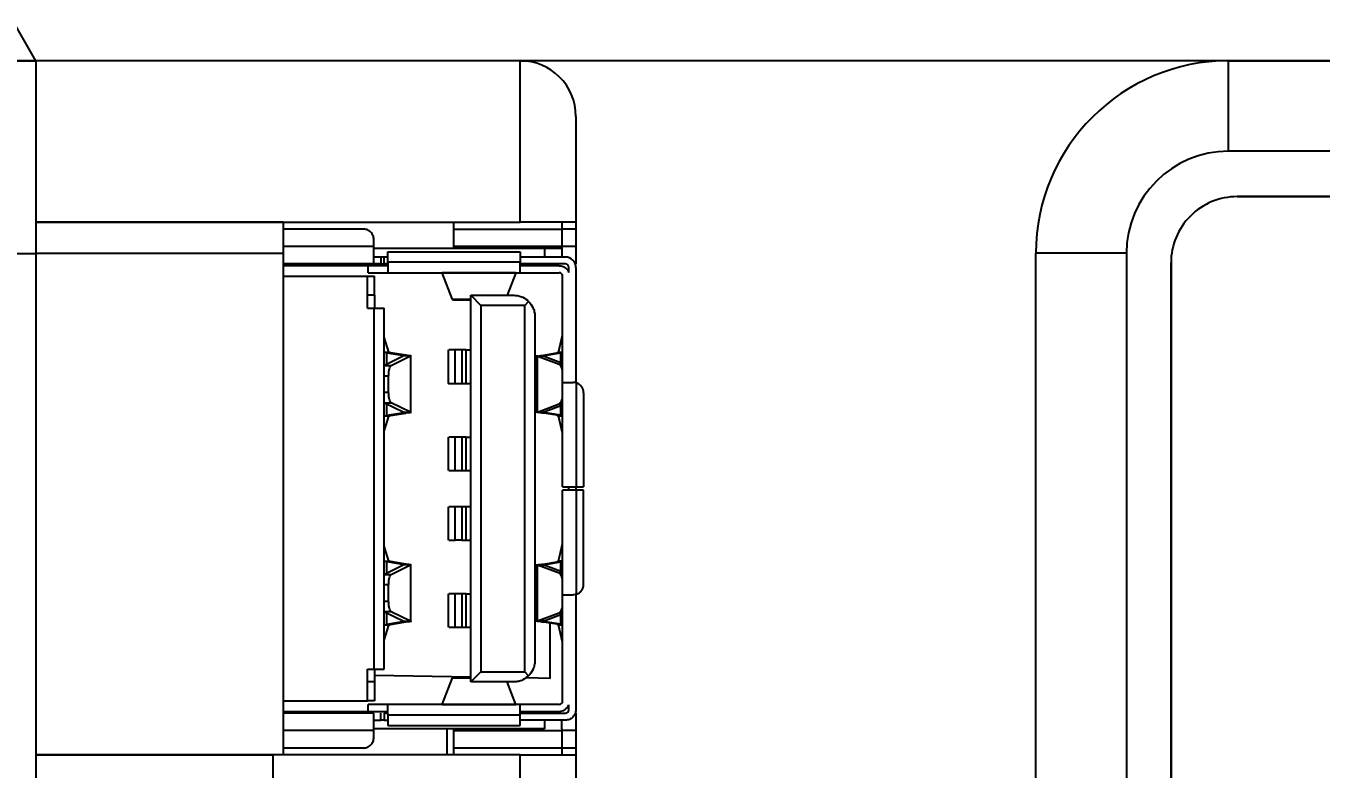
# Model space of a CAD drawing. Header units: millimetres. Extents: x 392 to 586, y 927 to 1144.
# Drawn here: x 423.39 to 460.57, y 1109.05 to 1130.39 of the extents above; entities that cross this region are included whole.
import ezdxf

# ---------------------------------------------------------------- set-up
doc = ezdxf.new("R2010")
doc.units = ezdxf.units.MM
doc.header["$PDSIZE"] = -1
doc.dimstyles.new('ISO-25', dxfattribs={"dimtxt": 2.5, "dimasz": 2.5, "dimexe": 1.25, "dimexo": 0.625, "dimtad": 1, "dimtxsty": 'Standard', "dimcen": 2.5, "dimadec": 0, "dimazin": 0, "dimtfac": 1, "dimtmove": 0, "dimatfit": 3, "dimfxl": 1, "dimarcsym": 0})

# ---------------------------------------------------------------- blocks, each defined once
blk = doc.blocks.new('*D2')
at = {"color": 0, "lineweight": -2}
for p, q in [((468.907, 1129.394), (396.89, 1129.394)), ((398.89, 1125.314), (398.89, 1061.222)), ((398.89, 989.999), (398.89, 1054.091)), ((468.907, 985.919), (396.89, 985.919))]:
    blk.add_line(p, q, dxfattribs=at)
at = {"color": 0}
for points in [[(399.57, 1125.314), (398.21, 1125.314), (398.89, 1129.394)], [(398.21, 989.999), (399.57, 989.999), (398.89, 985.919)]]:
    blk.add_solid(points, dxfattribs=at)
at = {"layer": 'Defpoints', "color": 0}
for p in [(468.907, 1129.394), (398.89, 985.919), (468.907, 985.919)]:
    blk.add_point(p, dxfattribs=at)
at = {"color": 0, "insert": (398.89, 1057.657), "char_height": 3.5, "attachment_point": 5}
blk.add_mtext('143,47', dxfattribs=at)

msp = doc.modelspace()

# ---------------------------------------------------------------- linework, layer by layer
at = {"color": 7, "linetype": 'Continuous', "lineweight": 25}
for p, q in [((423.674, 1129.394), (423.097, 1130.394)), ((415.074, 1129.394), (423.674, 1129.394)), ((423.674, 1129.394), (423.674, 1124.757)), ((437.574, 1129.394), (423.674, 1129.394)), ((423.674, 1129.394), (423.674, 1123.855)), ((437.574, 1124.757), (437.574, 1129.394)), ((437.574, 1129.394), (437.724, 1129.394)), ((437.724, 1129.387), (437.724, 1129.394)), ((457.913, 1126.794), (457.913, 1129.394)), ((457.913, 1129.394), (538.613, 1129.394)), ((457.913, 1129.394), (460.285, 1129.394)), ((439.174, 1127.794), (439.174, 1124.757)), ((538.613, 1126.794), (457.913, 1126.794)), ((458.158, 1125.491), (538.368, 1125.493)), ((423.674, 1124.757), (437.574, 1124.757)), ((430.774, 1124.757), (423.674, 1124.757)), ((423.674, 1124.757), (423.674, 1123.855)), ((430.774, 1124.757), (430.774, 1123.855)), ((435.674, 1124.557), (435.674, 1124.757)), ((438.774, 1124.757), (438.774, 1124.557)), ((439.174, 1124.857), (439.174, 1124.857)), ((439.174, 1124.757), (439.174, 1124.557)), ((433.074, 1124.557), (430.774, 1124.557)), ((435.674, 1124.057), (435.674, 1124.557)), ((435.674, 1124.557), (438.774, 1124.557)), ((438.774, 1124.557), (438.774, 1124.057)), ((439.174, 1124.557), (438.774, 1124.557)), ((439.174, 1124.557), (439.174, 1124.057)), ((433.374, 1124.057), (433.374, 1124.257)), ((433.374, 1123.557), (433.374, 1124.057)), ((433.374, 1124.007), (438.274, 1124.007)), ((438.774, 1124.057), (435.674, 1124.057)), ((435.674, 1124.007), (435.674, 1124.057)), ((438.274, 1124.007), (438.274, 1123.757)), ((438.274, 1124.007), (438.774, 1124.007)), ((438.774, 1124.057), (438.774, 1124.007)), ((439.174, 1124.057), (438.774, 1124.057)), ((438.774, 1124.007), (438.774, 1123.757)), ((439.174, 1124.057), (439.174, 1123.557)), ((415.074, 1123.855), (423.674, 1123.855)), ((423.674, 1123.855), (423.674, 1068.537)), ((430.774, 1123.855), (423.674, 1123.855)), ((423.674, 1123.855), (423.674, 1109.457)), ((430.774, 1123.855), (430.774, 1109.457)), ((433.574, 1123.757), (433.374, 1123.757)), ((433.574, 1123.757), (433.574, 1123.557)), ((433.674, 1123.757), (433.574, 1123.757)), ((433.674, 1123.557), (433.674, 1123.757)), ((433.774, 1123.757), (433.674, 1123.757)), ((433.774, 1123.607), (433.774, 1123.907)), ((433.774, 1123.907), (437.574, 1123.907)), ((437.574, 1123.907), (437.574, 1123.607)), ((438.874, 1123.757), (437.574, 1123.757)), ((452.377, 1106.193), (452.376, 1123.864)), ((454.976, 1123.864), (452.376, 1123.864)), ((454.976, 1123.864), (454.977, 1106.193)), ((433.374, 1123.557), (430.774, 1123.557)), ((432.974, 1123.553), (430.774, 1123.553)), ((433.194, 1123.507), (430.774, 1123.507)), ((432.974, 1123.557), (432.974, 1123.553)), ((432.974, 1123.507), (432.974, 1123.553)), ((433.214, 1123.507), (433.194, 1123.507)), ((433.214, 1123.307), (433.214, 1123.507)), ((433.774, 1123.507), (433.214, 1123.507)), ((433.214, 1123.307), (433.774, 1123.307)), ((433.574, 1123.557), (433.374, 1123.557)), ((433.574, 1123.557), (433.674, 1123.557)), ((433.776, 1123.557), (433.674, 1123.557)), ((437.574, 1123.607), (433.774, 1123.607)), ((433.774, 1123.307), (437.574, 1123.307)), ((435.337, 1123.305), (435.336, 1123.307)), ((437.451, 1123.305), (435.337, 1123.305)), ((435.632, 1122.536), (435.337, 1123.305)), ((437.451, 1123.305), (437.202, 1122.657)), ((437.452, 1123.307), (437.451, 1123.305)), ((438.874, 1123.557), (437.574, 1123.557)), ((438.694, 1123.507), (437.574, 1123.507)), ((437.574, 1123.307), (438.694, 1123.307)), ((438.974, 1123.314), (438.974, 1123.457)), ((439.157, 1123.557), (439.174, 1123.557)), ((439.174, 1123.457), (439.174, 1120.144)), ((456.261, 1042.67), (456.258, 1123.59)), ((433.194, 1122.292), (433.194, 1123.207)), ((433.194, 1123.207), (433.394, 1123.207)), ((433.394, 1122.657), (433.394, 1123.207)), ((438.794, 1120.157), (438.794, 1123.207)), ((433.394, 1122.657), (433.194, 1122.657)), ((433.394, 1122.657), (433.394, 1122.292)), ((435.63, 1122.532), (436.154, 1122.532)), ((436.154, 1122.536), (435.632, 1122.536)), ((436.154, 1122.657), (436.443, 1122.368)), ((436.154, 1122.657), (437.394, 1122.657)), ((436.154, 1111.557), (436.154, 1122.657)), ((433.194, 1122.292), (433.374, 1122.292)), ((433.374, 1122.292), (433.374, 1111.922)), ((433.674, 1111.922), (433.674, 1122.292)), ((437.705, 1122.368), (436.443, 1122.368)), ((436.443, 1122.368), (436.443, 1111.845)), ((437.705, 1122.368), (437.818, 1122.481)), ((437.705, 1111.845), (437.705, 1122.368)), ((437.994, 1122.057), (437.994, 1112.157)), ((433.808, 1121.026), (433.674, 1121.456)), ((438.67, 1121.018), (438.794, 1121.516)), ((433.674, 1121.026), (433.808, 1121.026)), ((435.508, 1121.087), (435.508, 1120.127)), ((435.71, 1120.129), (435.71, 1121.087)), ((435.895, 1121.087), (435.71, 1121.087)), ((435.895, 1121.087), (435.895, 1120.129)), ((436.028, 1121.087), (435.895, 1121.087)), ((436.028, 1120.129), (436.028, 1121.087)), ((436.028, 1121.087), (436.154, 1121.087)), ((438.69, 1121.018), (438.67, 1121.018)), ((438.794, 1121.018), (438.69, 1121.018)), ((433.751, 1121.01), (433.674, 1121.015)), ((434.232, 1120.915), (433.681, 1120.643)), ((433.751, 1121.01), (434.188, 1120.937)), ((433.855, 1121.01), (433.751, 1121.01)), ((434.292, 1120.937), (433.855, 1121.01)), ((433.873, 1120.643), (434.423, 1120.915)), ((434.253, 1120.926), (434.188, 1120.937)), ((434.188, 1120.937), (434.198, 1120.937)), ((434.198, 1120.937), (434.292, 1120.937)), ((434.253, 1120.926), (434.232, 1120.915)), ((434.251, 1120.915), (434.232, 1120.915)), ((434.423, 1120.915), (434.251, 1120.915)), ((434.423, 1120.915), (434.423, 1119.298)), ((434.436, 1119.275), (434.436, 1120.941)), ((438.052, 1120.934), (438.052, 1119.282)), ((438.074, 1119.306), (438.074, 1120.889)), ((438.132, 1120.885), (438.074, 1120.889)), ((438.132, 1120.885), (438.228, 1120.919)), ((438.691, 1120.675), (438.132, 1120.885)), ((438.193, 1120.93), (438.623, 1121.002)), ((438.228, 1120.919), (438.729, 1121.002)), ((438.228, 1120.919), (438.299, 1120.921)), ((438.259, 1120.907), (438.252, 1120.912)), ((438.259, 1120.907), (438.794, 1120.706)), ((438.623, 1121.002), (438.634, 1121.002)), ((438.634, 1121.002), (438.729, 1121.002)), ((433.674, 1120.346), (433.799, 1120.346)), ((433.681, 1120.643), (433.873, 1120.643)), ((433.799, 1119.867), (433.799, 1120.346)), ((435.577, 1120.127), (435.588, 1120.129)), ((435.577, 1120.127), (435.903, 1120.127)), ((435.588, 1120.129), (435.71, 1120.129)), ((435.71, 1120.129), (435.895, 1120.129)), ((435.895, 1120.129), (436.028, 1120.129)), ((435.903, 1120.127), (435.919, 1120.129)), ((436.028, 1120.129), (436.154, 1120.129)), ((436.088, 1120.127), (436.154, 1120.127)), ((438.794, 1117.157), (438.794, 1120.157)), ((438.794, 1120.157), (439.094, 1120.157)), ((439.194, 1117.157), (439.194, 1120.139)), ((433.799, 1119.867), (433.674, 1119.867)), ((433.681, 1119.57), (433.873, 1119.57)), ((433.681, 1119.57), (434.232, 1119.298)), ((434.423, 1119.298), (433.873, 1119.57)), ((438.074, 1119.306), (438.691, 1119.538)), ((439.394, 1119.857), (439.394, 1117.157)), ((433.674, 1119.198), (433.751, 1119.204)), ((433.808, 1119.187), (433.674, 1119.187)), ((433.674, 1118.757), (433.808, 1119.187)), ((434.188, 1119.276), (433.751, 1119.204)), ((433.751, 1119.204), (433.855, 1119.204)), ((433.855, 1119.204), (434.292, 1119.276)), ((434.198, 1119.276), (434.188, 1119.276)), ((434.292, 1119.276), (434.198, 1119.276)), ((434.232, 1119.298), (434.251, 1119.298)), ((434.251, 1119.298), (434.423, 1119.298)), ((438.259, 1119.306), (438.074, 1119.306)), ((438.193, 1119.283), (438.288, 1119.283)), ((438.623, 1119.212), (438.193, 1119.283)), ((438.252, 1119.3), (438.259, 1119.306)), ((438.794, 1119.507), (438.259, 1119.306)), ((438.288, 1119.283), (438.299, 1119.283)), ((438.729, 1119.212), (438.299, 1119.283)), ((438.623, 1119.212), (438.729, 1119.212)), ((438.67, 1119.195), (438.794, 1119.195)), ((438.794, 1118.698), (438.67, 1119.195)), ((435.508, 1118.587), (435.508, 1117.627)), ((435.71, 1117.627), (435.71, 1118.587)), ((435.895, 1118.587), (435.71, 1118.587)), ((435.895, 1118.587), (435.895, 1117.627)), ((436.028, 1118.587), (435.895, 1118.587)), ((436.028, 1117.627), (436.028, 1118.587)), ((436.028, 1118.587), (436.154, 1118.587)), ((435.71, 1117.627), (435.895, 1117.627)), ((435.895, 1117.627), (436.028, 1117.627)), ((436.028, 1117.627), (436.154, 1117.627)), ((438.794, 1117.157), (439.194, 1117.157)), ((438.794, 1114.057), (438.794, 1117.057)), ((439.194, 1117.057), (438.794, 1117.057)), ((438.974, 1117.057), (438.974, 1117.157)), ((439.174, 1117.157), (439.174, 1117.057)), ((439.194, 1117.157), (439.394, 1117.157)), ((439.194, 1114.074), (439.194, 1117.057)), ((439.394, 1117.057), (439.194, 1117.057)), ((439.394, 1114.357), (439.394, 1117.057)), ((435.508, 1116.587), (435.508, 1115.627)), ((435.71, 1115.627), (435.71, 1116.587)), ((435.895, 1116.587), (435.71, 1116.587)), ((435.895, 1116.587), (435.895, 1115.627)), ((436.028, 1116.587), (435.895, 1116.587)), ((436.154, 1116.587), (436.028, 1116.587)), ((436.028, 1115.627), (436.028, 1116.587)), ((433.808, 1115.026), (433.674, 1115.456)), ((435.895, 1115.627), (435.71, 1115.627)), ((435.895, 1115.627), (436.028, 1115.627)), ((436.028, 1115.627), (436.154, 1115.627)), ((438.67, 1115.018), (438.794, 1115.516)), ((433.674, 1115.026), (433.808, 1115.026)), ((433.751, 1115.01), (433.674, 1115.015)), ((434.232, 1114.915), (433.681, 1114.643)), ((433.751, 1115.01), (434.188, 1114.937)), ((433.855, 1115.01), (433.751, 1115.01)), ((434.292, 1114.937), (433.855, 1115.01)), ((433.873, 1114.643), (434.423, 1114.915)), ((434.188, 1114.937), (434.198, 1114.937)), ((434.198, 1114.937), (434.292, 1114.937)), ((434.251, 1114.915), (434.232, 1114.915)), ((434.423, 1114.915), (434.251, 1114.915)), ((434.423, 1114.915), (434.423, 1113.298)), ((434.436, 1113.275), (434.436, 1114.939)), ((438.052, 1114.932), (438.052, 1113.282)), ((438.074, 1113.306), (438.074, 1114.907)), ((438.691, 1114.675), (438.074, 1114.907)), ((438.074, 1114.907), (438.259, 1114.907)), ((438.193, 1114.93), (438.623, 1115.002)), ((438.299, 1114.93), (438.193, 1114.93)), ((438.794, 1114.706), (438.259, 1114.907)), ((438.299, 1114.93), (438.729, 1115.002)), ((438.729, 1115.002), (438.623, 1115.002)), ((438.794, 1115.018), (438.67, 1115.018)), ((433.799, 1114.346), (433.674, 1114.346)), ((433.681, 1114.643), (433.873, 1114.643)), ((433.799, 1113.867), (433.799, 1114.346)), ((435.508, 1114.087), (435.508, 1113.127)), ((435.71, 1113.127), (435.71, 1114.087)), ((435.895, 1114.087), (435.71, 1114.087)), ((435.895, 1114.087), (435.895, 1113.127)), ((436.028, 1114.087), (435.895, 1114.087)), ((436.028, 1114.087), (436.154, 1114.087)), ((436.028, 1113.127), (436.028, 1114.087)), ((438.794, 1114.057), (439.094, 1114.057)), ((438.794, 1111.007), (438.794, 1114.057)), ((439.174, 1114.07), (439.174, 1110.757)), ((433.799, 1113.867), (433.674, 1113.867)), ((433.873, 1113.57), (433.681, 1113.57)), ((433.681, 1113.57), (434.232, 1113.298)), ((434.188, 1113.276), (433.751, 1113.204)), ((433.855, 1113.204), (434.292, 1113.276)), ((434.423, 1113.298), (433.873, 1113.57)), ((434.198, 1113.276), (434.188, 1113.276)), ((434.292, 1113.276), (434.198, 1113.276)), ((434.232, 1113.298), (434.251, 1113.298)), ((434.251, 1113.298), (434.423, 1113.298)), ((438.074, 1113.306), (438.691, 1113.538)), ((438.259, 1113.306), (438.074, 1113.306)), ((438.193, 1113.283), (438.299, 1113.283)), ((438.623, 1113.212), (438.193, 1113.283)), ((438.259, 1113.306), (438.794, 1113.507)), ((438.729, 1113.212), (438.299, 1113.283)), ((438.434, 1111.657), (438.434, 1113.243)), ((438.623, 1113.212), (438.729, 1113.212)), ((433.674, 1113.198), (433.751, 1113.204)), ((433.808, 1113.187), (433.674, 1113.187)), ((433.674, 1112.757), (433.808, 1113.187)), ((433.751, 1113.204), (433.855, 1113.204)), ((435.71, 1113.127), (435.895, 1113.127)), ((435.895, 1113.127), (436.028, 1113.127)), ((436.028, 1113.127), (436.154, 1113.127)), ((438.67, 1113.195), (438.794, 1113.195)), ((438.793, 1112.701), (438.67, 1113.195)), ((433.194, 1111.922), (433.374, 1111.922)), ((433.194, 1111.007), (433.194, 1111.922)), ((433.394, 1111.922), (433.394, 1111.557)), ((433.394, 1111.747), (436.154, 1111.697)), ((436.443, 1111.845), (436.154, 1111.557)), ((436.443, 1111.845), (437.705, 1111.845)), ((437.818, 1111.732), (437.705, 1111.845)), ((433.394, 1111.557), (433.194, 1111.557)), ((433.394, 1111.557), (433.394, 1111.007)), ((435.337, 1110.908), (435.632, 1111.677)), ((436.154, 1111.681), (435.63, 1111.681)), ((435.632, 1111.677), (436.154, 1111.677)), ((437.394, 1111.557), (436.154, 1111.557)), ((437.451, 1110.908), (437.202, 1111.557)), ((438.434, 1111.657), (437.744, 1111.669)), ((433.394, 1111.007), (433.194, 1111.007)), ((430.774, 1110.707), (433.194, 1110.707)), ((433.374, 1110.657), (430.774, 1110.657)), ((433.194, 1110.707), (433.214, 1110.707)), ((433.214, 1110.707), (433.214, 1110.907)), ((433.774, 1110.907), (433.214, 1110.907)), ((433.214, 1110.707), (433.774, 1110.707)), ((433.574, 1110.457), (433.574, 1110.657)), ((433.674, 1110.657), (433.674, 1110.457)), ((433.776, 1110.657), (433.674, 1110.657)), ((437.574, 1110.907), (433.774, 1110.907)), ((435.336, 1110.907), (435.337, 1110.908)), ((435.337, 1110.908), (437.451, 1110.908)), ((437.451, 1110.908), (437.452, 1110.907)), ((438.694, 1110.907), (437.574, 1110.907)), ((437.574, 1110.707), (438.694, 1110.707)), ((437.574, 1110.657), (438.874, 1110.657)), ((437.853, 1110.707), (437.853, 1110.657)), ((438.974, 1110.757), (438.974, 1110.899)), ((439.174, 1110.657), (439.174, 1110.157)), ((433.374, 1110.457), (433.574, 1110.457)), ((433.674, 1110.457), (433.574, 1110.457)), ((433.674, 1110.457), (433.774, 1110.457)), ((433.774, 1110.607), (437.574, 1110.607)), ((433.774, 1110.607), (433.774, 1110.307)), ((433.774, 1110.307), (437.574, 1110.307)), ((437.574, 1110.307), (437.574, 1110.607)), ((438.874, 1110.457), (437.574, 1110.457)), ((438.274, 1110.457), (438.274, 1110.207)), ((438.774, 1110.207), (438.774, 1110.457)), ((438.274, 1110.207), (433.374, 1110.207)), ((433.374, 1109.957), (433.374, 1110.157)), ((435.474, 1109.457), (435.474, 1110.207)), ((435.674, 1110.157), (435.674, 1110.207)), ((435.674, 1109.657), (435.674, 1110.157)), ((435.674, 1110.157), (438.774, 1110.157)), ((438.774, 1110.207), (438.774, 1110.157)), ((438.774, 1110.157), (438.774, 1109.657)), ((439.174, 1110.157), (438.774, 1110.157)), ((439.174, 1110.157), (439.174, 1109.657)), ((433.074, 1109.657), (430.774, 1109.657)), ((438.774, 1109.657), (435.674, 1109.657)), ((435.674, 1109.457), (435.674, 1109.657)), ((438.774, 1109.657), (438.774, 1109.457)), ((439.174, 1109.657), (438.774, 1109.657)), ((439.174, 1109.657), (439.174, 1109.457)), ((423.674, 1109.457), (423.674, 1106.757)), ((423.674, 1109.457), (430.474, 1109.457)), ((430.774, 1109.457), (423.674, 1109.457)), ((430.474, 1109.457), (430.474, 1106.757)), ((437.574, 1109.457), (430.474, 1109.457)), ((437.574, 1106.757), (437.574, 1109.457)), ((437.574, 1109.457), (439.174, 1109.457)), ((439.174, 1109.457), (439.174, 1106.757))]:
    msp.add_line(p, q, dxfattribs=at)
at = {"color": 7, "linetype": 'Continuous'}
for p, q in [((538.368, 1125.493), (458.158, 1125.491)), ((456.258, 1123.59), (456.261, 1042.67))]:
    msp.add_line(p, q, dxfattribs=at)
at = {"color": 8, "linetype": 'Continuous', "lineweight": 25}
for p, q in [((433.374, 1124.057), (430.774, 1124.057)), ((430.774, 1123.207), (433.194, 1123.207)), ((433.751, 1120.677), (433.751, 1121.01)), ((438.794, 1120.675), (438.691, 1120.675)), ((438.729, 1121.002), (438.729, 1120.73)), ((433.751, 1119.204), (433.751, 1119.536)), ((438.691, 1119.538), (438.794, 1119.538)), ((434.188, 1119.276), (434.188, 1119.319)), ((438.299, 1119.283), (438.299, 1119.321)), ((438.729, 1119.483), (438.729, 1119.212)), ((433.751, 1114.677), (433.751, 1115.01)), ((434.188, 1114.894), (434.188, 1114.937)), ((438.299, 1114.892), (438.299, 1114.93)), ((438.729, 1115.002), (438.729, 1114.73)), ((438.794, 1114.675), (438.691, 1114.675)), ((433.751, 1113.204), (433.751, 1113.536)), ((434.188, 1113.276), (434.188, 1113.319)), ((438.299, 1113.283), (438.299, 1113.321)), ((438.691, 1113.538), (438.794, 1113.538)), ((438.729, 1113.483), (438.729, 1113.212)), ((430.774, 1111.007), (433.194, 1111.007)), ((433.374, 1110.157), (430.774, 1110.157))]:
    msp.add_line(p, q, dxfattribs=at)
at = {"color": 7, "linetype": 'Continuous', "lineweight": 25}
for centre, radius, start, end in [((437.574, 1127.794), 1.6, 0, 90), ((457.913, 1123.857), 5.537, 90, 179.928), ((457.913, 1123.857), 2.937, 90, 179.8606), ((458.158, 1123.591), 1.9, 90.002, 180.002), ((438.874, 1123.457), 0.3, 0, 90), ((438.694, 1123.207), 0.1, 0, 90), ((438.874, 1123.457), 0.1, 0, 90), ((439.094, 1119.857), 0.3, 0, 70.5288), ((438.694, 1111.007), 0.1, 270, 0), ((438.694, 1111.007), 0.3, 270, 338.9605), ((438.874, 1110.757), 0.1, 270, 0)]:
    msp.add_arc(centre, radius, start, end, dxfattribs=at)
at = {"color": 7, "linetype": 'Continuous'}
msp.add_arc((458.158, 1123.591), 1.9, 90.002, 180.002, dxfattribs=at)
at = {"color": 7, "linetype": 'Continuous', "lineweight": 25}
for points, knots in [([(439.174, 1124.757), (439.156, 1124.757), (439.12, 1124.757), (438.836, 1124.757), (438.419, 1124.757), (437.972, 1124.757), (437.683, 1124.757), (437.574, 1124.757)], [0, 0, 0, 0, 0.22041, 0.440972, 0.657793, 0.870799, 1, 1, 1, 1]), ([(437.394, 1122.657), (437.416, 1122.656), (437.459, 1122.655), (437.549, 1122.639), (437.693, 1122.589), (437.768, 1122.524), (437.818, 1122.481)], [0, 0, 0, 0, 0.111612, 0.228065, 0.487389, 1, 1, 1, 1]), ([(437.818, 1122.481), (437.862, 1122.431), (437.927, 1122.355), (437.977, 1122.212), (437.992, 1122.122), (437.993, 1122.078), (437.994, 1122.057)], [0, 0, 0, 0, 0.51261, 0.771918, 0.888375, 1, 1, 1, 1]), ([(435.71, 1121.087), (435.64, 1121.087), (435.522, 1121.087), (435.523, 1121.087), (435.524, 1121.087)], [0, 0, 0, 0, 0.597726, 1, 1, 1, 1]), ([(438.074, 1120.889), (438.064, 1120.89), (438.044, 1120.893), (438.06, 1120.902), (438.098, 1120.912), (438.142, 1120.922), (438.175, 1120.927), (438.193, 1120.93)], [0, 0, 0, 0, 0.240768, 0.49885, 0.708729, 0.844269, 1, 1, 1, 1]), ([(438.252, 1120.912), (438.253, 1120.913), (438.253, 1120.915), (438.263, 1120.918), (438.278, 1120.92), (438.292, 1120.92), (438.299, 1120.921)], [0, 0, 0, 0, 0.259682, 0.501193, 0.742075, 1, 1, 1, 1]), ([(438.794, 1120.493), (438.791, 1120.51), (438.779, 1120.568), (438.743, 1120.64), (438.708, 1120.663), (438.691, 1120.675)], [0, 0, 0, 0, 0.16454, 0.58227, 1, 1, 1, 1]), ([(438.794, 1121.006), (438.792, 1121.006), (438.775, 1121.005), (438.75, 1121.003), (438.729, 1121.002)], [0, 0, 0, 0, 0.149192, 1, 1, 1, 1]), ([(435.516, 1120.127), (435.514, 1120.127), (435.509, 1120.127), (435.549, 1120.127), (435.577, 1120.127)], [0, 0, 0, 0, 0.330581, 1, 1, 1, 1]), ([(439.194, 1120.139), (439.167, 1120.147), (439.134, 1120.156), (439.101, 1120.157), (439.094, 1120.157)], [0, 0, 0, 0, 0.801311, 1, 1, 1, 1]), ([(438.691, 1119.538), (438.708, 1119.55), (438.743, 1119.574), (438.779, 1119.645), (438.791, 1119.703), (438.794, 1119.72)], [0, 0, 0, 0, 0.41773, 0.83546, 1, 1, 1, 1]), ([(438.729, 1119.212), (438.75, 1119.21), (438.775, 1119.209), (438.792, 1119.207), (438.794, 1119.207)], [0, 0, 0, 0, 0.850808, 1, 1, 1, 1]), ([(435.71, 1118.587), (435.64, 1118.587), (435.522, 1118.587), (435.523, 1118.587), (435.524, 1118.587)], [0, 0, 0, 0, 0.597726, 1, 1, 1, 1]), ([(435.524, 1117.627), (435.523, 1117.627), (435.522, 1117.627), (435.64, 1117.627), (435.71, 1117.627)], [0, 0, 0, 0, 0.402274, 1, 1, 1, 1]), ([(435.71, 1116.587), (435.64, 1116.587), (435.522, 1116.587), (435.523, 1116.587), (435.524, 1116.587)], [0, 0, 0, 0, 0.597726, 1, 1, 1, 1]), ([(435.524, 1115.627), (435.523, 1115.627), (435.522, 1115.627), (435.64, 1115.627), (435.71, 1115.627)], [0, 0, 0, 0, 0.402274, 1, 1, 1, 1]), ([(438.794, 1115.006), (438.792, 1115.006), (438.775, 1115.005), (438.75, 1115.003), (438.729, 1115.002)], [0, 0, 0, 0, 0.149192, 1, 1, 1, 1]), ([(438.794, 1114.493), (438.791, 1114.51), (438.779, 1114.568), (438.743, 1114.64), (438.708, 1114.663), (438.691, 1114.675)], [0, 0, 0, 0, 0.16454, 0.58227, 1, 1, 1, 1]), ([(435.71, 1114.087), (435.64, 1114.087), (435.522, 1114.087), (435.523, 1114.087), (435.524, 1114.087)], [0, 0, 0, 0, 0.597726, 1, 1, 1, 1]), ([(439.194, 1114.074), (439.167, 1114.066), (439.134, 1114.057), (439.101, 1114.057), (439.094, 1114.057)], [0, 0, 0, 0, 0.801311, 1, 1, 1, 1]), ([(438.691, 1113.538), (438.708, 1113.55), (438.743, 1113.574), (438.779, 1113.645), (438.791, 1113.703), (438.794, 1113.72)], [0, 0, 0, 0, 0.41773, 0.83546, 1, 1, 1, 1]), ([(438.729, 1113.212), (438.75, 1113.21), (438.775, 1113.209), (438.792, 1113.207), (438.794, 1113.207)], [0, 0, 0, 0, 0.850808, 1, 1, 1, 1]), ([(435.524, 1113.127), (435.523, 1113.127), (435.522, 1113.127), (435.64, 1113.127), (435.71, 1113.127)], [0, 0, 0, 0, 0.402274, 1, 1, 1, 1]), ([(437.994, 1112.157), (437.993, 1112.135), (437.992, 1112.091), (437.977, 1112.002), (437.927, 1111.858), (437.862, 1111.782), (437.818, 1111.732)], [0, 0, 0, 0, 0.111612, 0.228065, 0.487389, 1, 1, 1, 1]), ([(437.818, 1111.732), (437.768, 1111.689), (437.693, 1111.624), (437.549, 1111.574), (437.459, 1111.559), (437.416, 1111.557), (437.394, 1111.557)], [0, 0, 0, 0, 0.51261, 0.771918, 0.888375, 1, 1, 1, 1])]:
    msp.add_open_spline(points, degree=3, knots=knots, dxfattribs=at)
for points in [[(433.374, 1124.257), (433.37, 1124.296), (433.36, 1124.375), (433.291, 1124.474), (433.192, 1124.543), (433.113, 1124.552), (433.074, 1124.557)], [(433.774, 1123.607), (433.774, 1123.567), (433.774, 1123.489), (433.774, 1123.39), (433.774, 1123.32), (433.774, 1123.311), (433.774, 1123.307)], [(437.574, 1123.307), (437.574, 1123.311), (437.574, 1123.32), (437.574, 1123.39), (437.574, 1123.489), (437.574, 1123.567), (437.574, 1123.607)], [(438.694, 1123.507), (438.724, 1123.504), (438.784, 1123.499), (438.866, 1123.457), (438.934, 1123.396), (438.961, 1123.341), (438.974, 1123.314)], [(433.374, 1122.292), (433.413, 1122.292), (433.492, 1122.292), (433.591, 1122.292), (433.66, 1122.292), (433.67, 1122.292), (433.674, 1122.292)], [(433.855, 1121.01), (433.849, 1121.011), (433.835, 1121.014), (433.821, 1121.018), (433.81, 1121.022), (433.808, 1121.025), (433.808, 1121.026)], [(438.67, 1121.018), (438.67, 1121.017), (438.668, 1121.014), (438.658, 1121.01), (438.643, 1121.006), (438.63, 1121.003), (438.623, 1121.002)], [(434.292, 1120.937), (434.319, 1120.936), (434.371, 1120.932), (434.42, 1120.926), (434.442, 1120.921), (434.43, 1120.917), (434.423, 1120.915)], [(433.799, 1120.346), (433.8, 1120.382), (433.803, 1120.453), (433.819, 1120.546), (433.843, 1120.617), (433.863, 1120.634), (433.873, 1120.643)], [(433.873, 1119.57), (433.863, 1119.579), (433.843, 1119.596), (433.819, 1119.667), (433.803, 1119.76), (433.8, 1119.832), (433.799, 1119.867)], [(433.808, 1119.187), (433.808, 1119.189), (433.81, 1119.191), (433.821, 1119.195), (433.835, 1119.2), (433.849, 1119.202), (433.855, 1119.204)], [(434.232, 1119.298), (434.234, 1119.296), (434.238, 1119.292), (434.231, 1119.287), (434.214, 1119.281), (434.197, 1119.278), (434.188, 1119.276)], [(434.423, 1119.298), (434.43, 1119.296), (434.442, 1119.292), (434.42, 1119.287), (434.371, 1119.281), (434.319, 1119.278), (434.292, 1119.276)], [(438.193, 1119.283), (438.165, 1119.285), (438.11, 1119.289), (438.061, 1119.295), (438.044, 1119.301), (438.064, 1119.305), (438.074, 1119.306)], [(438.299, 1119.283), (438.292, 1119.284), (438.279, 1119.287), (438.264, 1119.291), (438.254, 1119.296), (438.253, 1119.299), (438.252, 1119.3)], [(438.623, 1119.212), (438.63, 1119.21), (438.643, 1119.207), (438.658, 1119.203), (438.668, 1119.199), (438.67, 1119.196), (438.67, 1119.195)], [(433.855, 1115.01), (433.849, 1115.011), (433.835, 1115.014), (433.821, 1115.018), (433.81, 1115.022), (433.808, 1115.025), (433.808, 1115.026)], [(434.188, 1114.937), (434.197, 1114.936), (434.214, 1114.932), (434.231, 1114.926), (434.238, 1114.921), (434.234, 1114.917), (434.232, 1114.915)], [(434.292, 1114.937), (434.319, 1114.936), (434.371, 1114.932), (434.42, 1114.926), (434.442, 1114.921), (434.43, 1114.917), (434.423, 1114.915)], [(438.052, 1114.914), (438.055, 1114.915), (438.06, 1114.918), (438.09, 1114.922), (438.134, 1114.926), (438.173, 1114.929), (438.193, 1114.93)], [(438.074, 1114.907), (438.067, 1114.908), (438.053, 1114.91), (438.053, 1114.913), (438.052, 1114.914)], [(438.252, 1114.914), (438.253, 1114.915), (438.255, 1114.918), (438.265, 1114.922), (438.279, 1114.926), (438.292, 1114.929), (438.299, 1114.93)], [(438.259, 1114.907), (438.257, 1114.908), (438.252, 1114.91), (438.252, 1114.913), (438.252, 1114.914)], [(438.623, 1115.002), (438.63, 1115.003), (438.643, 1115.006), (438.658, 1115.01), (438.668, 1115.014), (438.67, 1115.017), (438.67, 1115.018)], [(433.799, 1114.346), (433.8, 1114.382), (433.803, 1114.453), (433.819, 1114.546), (433.843, 1114.617), (433.863, 1114.634), (433.873, 1114.643)], [(439.194, 1114.074), (439.222, 1114.087), (439.278, 1114.112), (439.342, 1114.181), (439.386, 1114.264), (439.391, 1114.326), (439.394, 1114.357)], [(433.873, 1113.57), (433.863, 1113.579), (433.843, 1113.596), (433.819, 1113.667), (433.803, 1113.76), (433.8, 1113.832), (433.799, 1113.867)], [(434.232, 1113.298), (434.234, 1113.296), (434.238, 1113.292), (434.231, 1113.287), (434.214, 1113.281), (434.197, 1113.278), (434.188, 1113.276)], [(434.423, 1113.298), (434.43, 1113.296), (434.442, 1113.292), (434.42, 1113.287), (434.371, 1113.281), (434.319, 1113.278), (434.292, 1113.276)], [(438.052, 1113.299), (438.053, 1113.301), (438.053, 1113.303), (438.067, 1113.305), (438.074, 1113.306)], [(438.193, 1113.283), (438.173, 1113.284), (438.134, 1113.287), (438.09, 1113.291), (438.06, 1113.295), (438.055, 1113.298), (438.052, 1113.299)], [(438.252, 1113.299), (438.252, 1113.301), (438.252, 1113.303), (438.257, 1113.305), (438.259, 1113.306)], [(438.299, 1113.283), (438.292, 1113.284), (438.279, 1113.287), (438.265, 1113.291), (438.255, 1113.295), (438.253, 1113.298), (438.252, 1113.299)], [(438.67, 1113.195), (438.67, 1113.196), (438.668, 1113.199), (438.658, 1113.203), (438.643, 1113.207), (438.63, 1113.21), (438.623, 1113.212)], [(433.808, 1113.187), (433.808, 1113.189), (433.81, 1113.191), (433.821, 1113.195), (433.835, 1113.2), (433.849, 1113.202), (433.855, 1113.204)], [(433.374, 1111.922), (433.413, 1111.922), (433.492, 1111.922), (433.591, 1111.922), (433.66, 1111.922), (433.67, 1111.922), (433.674, 1111.922)], [(433.374, 1110.157), (433.374, 1110.222), (433.374, 1110.353), (433.374, 1110.518), (433.374, 1110.634), (433.374, 1110.649), (433.374, 1110.657)], [(433.774, 1110.607), (433.774, 1110.646), (433.774, 1110.725), (433.774, 1110.824), (433.774, 1110.893), (433.774, 1110.902), (433.774, 1110.907)], [(437.574, 1110.607), (437.574, 1110.646), (437.574, 1110.725), (437.574, 1110.824), (437.574, 1110.893), (437.574, 1110.902), (437.574, 1110.907)], [(439.174, 1110.757), (439.17, 1110.717), (439.16, 1110.639), (439.091, 1110.54), (438.992, 1110.47), (438.913, 1110.461), (438.874, 1110.457)], [(433.074, 1109.657), (433.113, 1109.661), (433.192, 1109.67), (433.291, 1109.74), (433.36, 1109.839), (433.37, 1109.917), (433.374, 1109.957)]]:
    msp.add_open_spline(points, degree=3, dxfattribs=at)

# ---------------------------------------------------------------- dimensions: what is measured, and where the dimension line sits
dim = msp.add_linear_dim(base=(398.8904, 985.9193), p1=(468.9065, 1129.3939), p2=(468.9065, 985.9193), angle=90, dimstyle='ISO-25', override={"dimtxt": 3.5, "dimasz": 4.08, "dimexe": 2, "dimexo": 0, "dimgap": 1.524, "dimtih": 1, "dimtoh": 1, "dimzin": 0, "dimadec": 2, "dimtzin": 0})
dim.commit()
dim.dimension.update_dxf_attribs({"geometry": '*D2', "text_midpoint": (398.8904, 1057.6566)})

doc.saveas('drawing.dxf')
